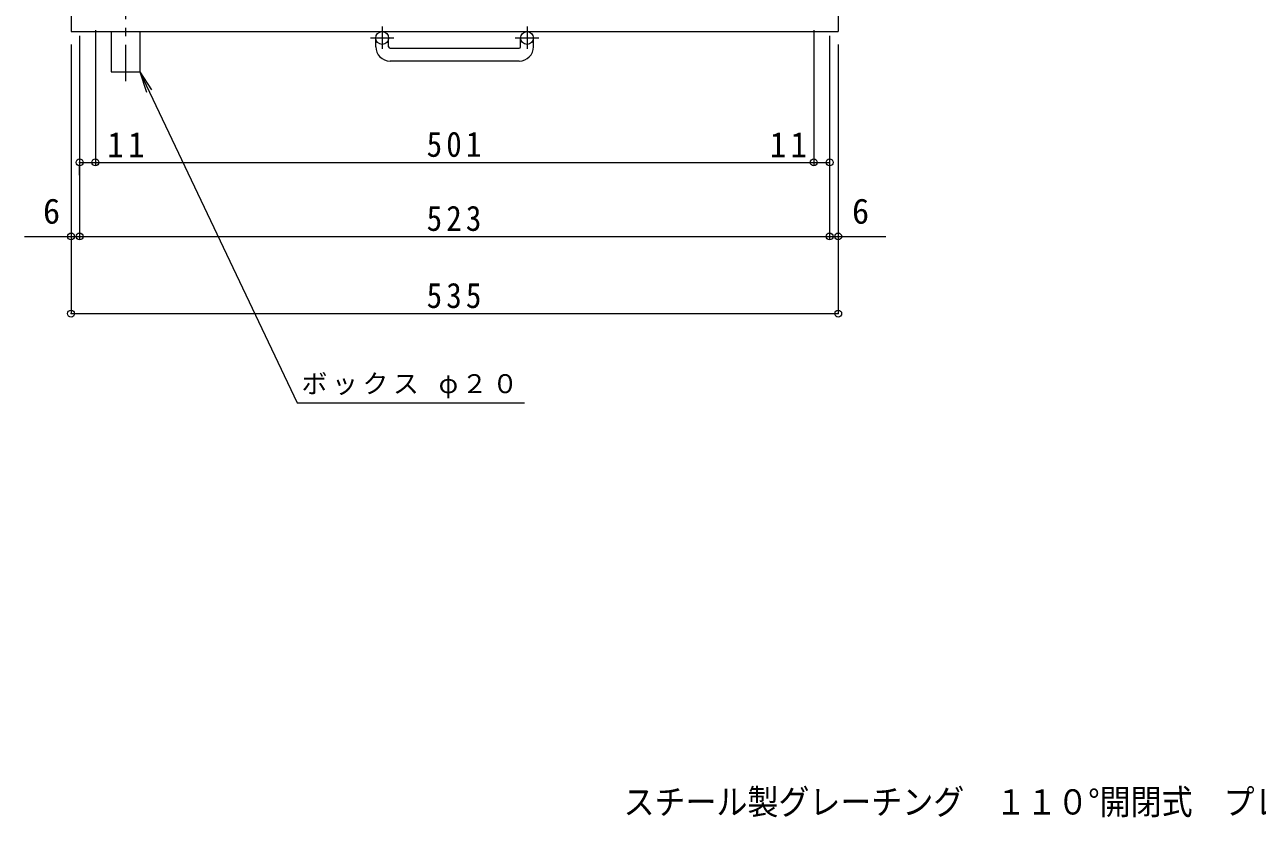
# Model space of a CAD drawing. Units: millimetres, scale not verified. Extents: x -1132 to 1060, y -823 to 794.
# Drawn here: x -930 to -70, y -793 to -241 of the extents above; entities that cross this region are included whole.
import ezdxf
from ezdxf.enums import TextEntityAlignment as Align

# ---------------------------------------------------------------- set-up
doc = ezdxf.new("R2010")
doc.units = ezdxf.units.MM
doc.header["$LTSCALE"] = 6
doc.header["$PDMODE"] = 32
doc.header["$PDSIZE"] = 4.8
doc.linetypes.add('CHAIN1', pattern=[8, 5, -1, 1, -1])
for name, color, linetype, lineweight in [('A-1', 2, 'Continuous', 9), ('A-4', 7, 'Continuous', 9), ('A-5', 7, 'Continuous', 9), ('A-9', 4, 'Continuous', 9)]:
    doc.layers.add(name, color=color, linetype=linetype, lineweight=lineweight)
doc.layers.add('F-5_F-5ﾚｲﾔ', color=2, linetype='Continuous')
doc.styles.add('ＭＳ ゴシック', font='')
doc.styles.get('ＭＳ ゴシック').set_extended_font_data('MS Gothic')

msp = doc.modelspace()

# ---------------------------------------------------------------- linework, layer by layer
at = {"layer": 'A-1'}
for p, q in [((-897.315, 574.677), (-897.315, -245.324)), ((-362.315, 574.677), (-362.315, -245.324)), ((-897.315, -245.324), (-362.315, -245.324)), ((-684.815, -255.924), (-684.815, -249.824)), ((-675.815, -255.924), (-675.815, -249.824)), ((-674.815, -256.924), (-584.815, -256.924)), ((-583.815, -255.924), (-583.815, -249.824)), ((-574.815, -255.924), (-574.815, -249.824)), ((-584.815, -265.924), (-674.815, -265.924))]:
    msp.add_line(p, q, dxfattribs=at)
at = {"layer": 'A-1', "linetype": 'CHAIN1'}
for p, q in [((-680.315, -241.717), (-680.315, -257.314)), ((-579.315, -241.717), (-579.315, -257.314)), ((-672.152, -249.824), (-688.559, -249.824)), ((-571.152, -249.824), (-587.559, -249.824))]:
    msp.add_line(p, q, dxfattribs=at)
at = {"layer": 'A-1'}
for centre in [(-680.315, -249.824), (-579.315, -249.824)]:
    msp.add_circle(centre, 4.5, dxfattribs=at)
for centre, radius, start, end in [((-674.815, -255.924), 10, 180, 270), ((-674.815, -255.924), 1, 180, 270), ((-584.815, -255.924), 10, 270, 0), ((-584.815, -255.924), 1, 270, 0)]:
    msp.add_arc(centre, radius, start, end, dxfattribs=at)
at = {"layer": 'A-4'}
for p, q in [((-891.315, -248.323), (-891.315, -390.004)), ((-880.315, -244.323), (-880.315, -338.36)), ((-379.315, -244.323), (-379.315, -338.36)), ((-368.315, -248.323), (-368.315, -390.004)), ((-897.315, -254.323), (-897.315, -441.972)), ((-362.315, -254.323), (-362.315, -441.972)), ((-891.315, -336.56), (-880.315, -336.56)), ((-891.315, -345.56), (-891.315, -338.36)), ((-880.315, -336.56), (-379.315, -336.56)), ((-379.315, -336.56), (-368.315, -336.56)), ((-929.656, -388.204), (-329.077, -388.204)), ((-897.315, -441.972), (-362.315, -441.972))]:
    msp.add_line(p, q, dxfattribs=at)
for p in [(-891.315, -336.56), (-880.315, -336.56), (-379.315, -336.56), (-368.315, -336.56), (-897.315, -388.204), (-891.315, -388.204), (-368.315, -388.204), (-362.315, -388.204), (-897.315, -441.972), (-362.315, -441.972)]:
    msp.add_point(p, dxfattribs=at)
at = {"layer": 'A-5'}
for q in [(-841.16, -285.913), (-844.696, -287.595)]:
    msp.add_line((-849.315, -273.324), q, dxfattribs=at)
msp.add_lwpolyline([(-849.315, -273.324), (-739.505, -504.232), (-580.99, -504.232)], dxfattribs=at)
at = {"layer": 'A-9', "linetype": 'CHAIN1'}
msp.add_line((-859.315, -206.62), (-859.315, -279.816), dxfattribs=at)
at = {"layer": 'A-9'}
msp.add_line((-849.315, -245.324), (-849.315, -273.324), dxfattribs=at)
msp.add_lwpolyline([(-869.315, -245.324), (-869.315, -273.324), (-849.315, -273.324)], dxfattribs=at)

# ---------------------------------------------------------------- texts
at = {"layer": 'A-4', "color": 2, "style": 'ＭＳ ゴシック'}
for p in [(-916.872, -384.604), (-352.686, -384.604)]:
    msp.add_text('6', height=17.6, dxfattribs=at).set_placement(p, align=Align.BOTTOM_LEFT)
at = {"layer": 'A-4', "color": 2, "char_height": 17.6, "attachment_point": 7, "style": 'ＭＳ ゴシック'}
for s, insert in [('\\T1.27;\\W0.95;11', (-871.968, -332.96)), ('\\T1.27;\\W0.9;501', (-649.315, -332.96)), ('\\T1.27;\\W0.95;11', (-409.916, -332.96)), ('\\T1.27;\\W0.9;523', (-649.315, -384.604)), ('\\T1.27;\\W0.9;535', (-649.315, -438.371))]:
    msp.add_mtext(s, dxfattribs=dict(at, insert=insert))
at = {"layer": 'A-5', "insert": (-736.553, -501.028), "char_height": 13.2, "attachment_point": 7, "style": 'ＭＳ ゴシック'}
msp.add_mtext('\\T1.18;ボックス\\~φ２０', dxfattribs=at)
at = {"layer": 'F-5_F-5ﾚｲﾔ', "style": 'ＭＳ ゴシック', "width": 0.9}
msp.add_text('スチール製グレーチング\u3000１１０°開閉式\u3000プレーンタイプ', height=17.6, dxfattribs=at).set_placement((-512.046, -796.524), align=Align.BOTTOM_LEFT)

doc.saveas('drawing.dxf')
